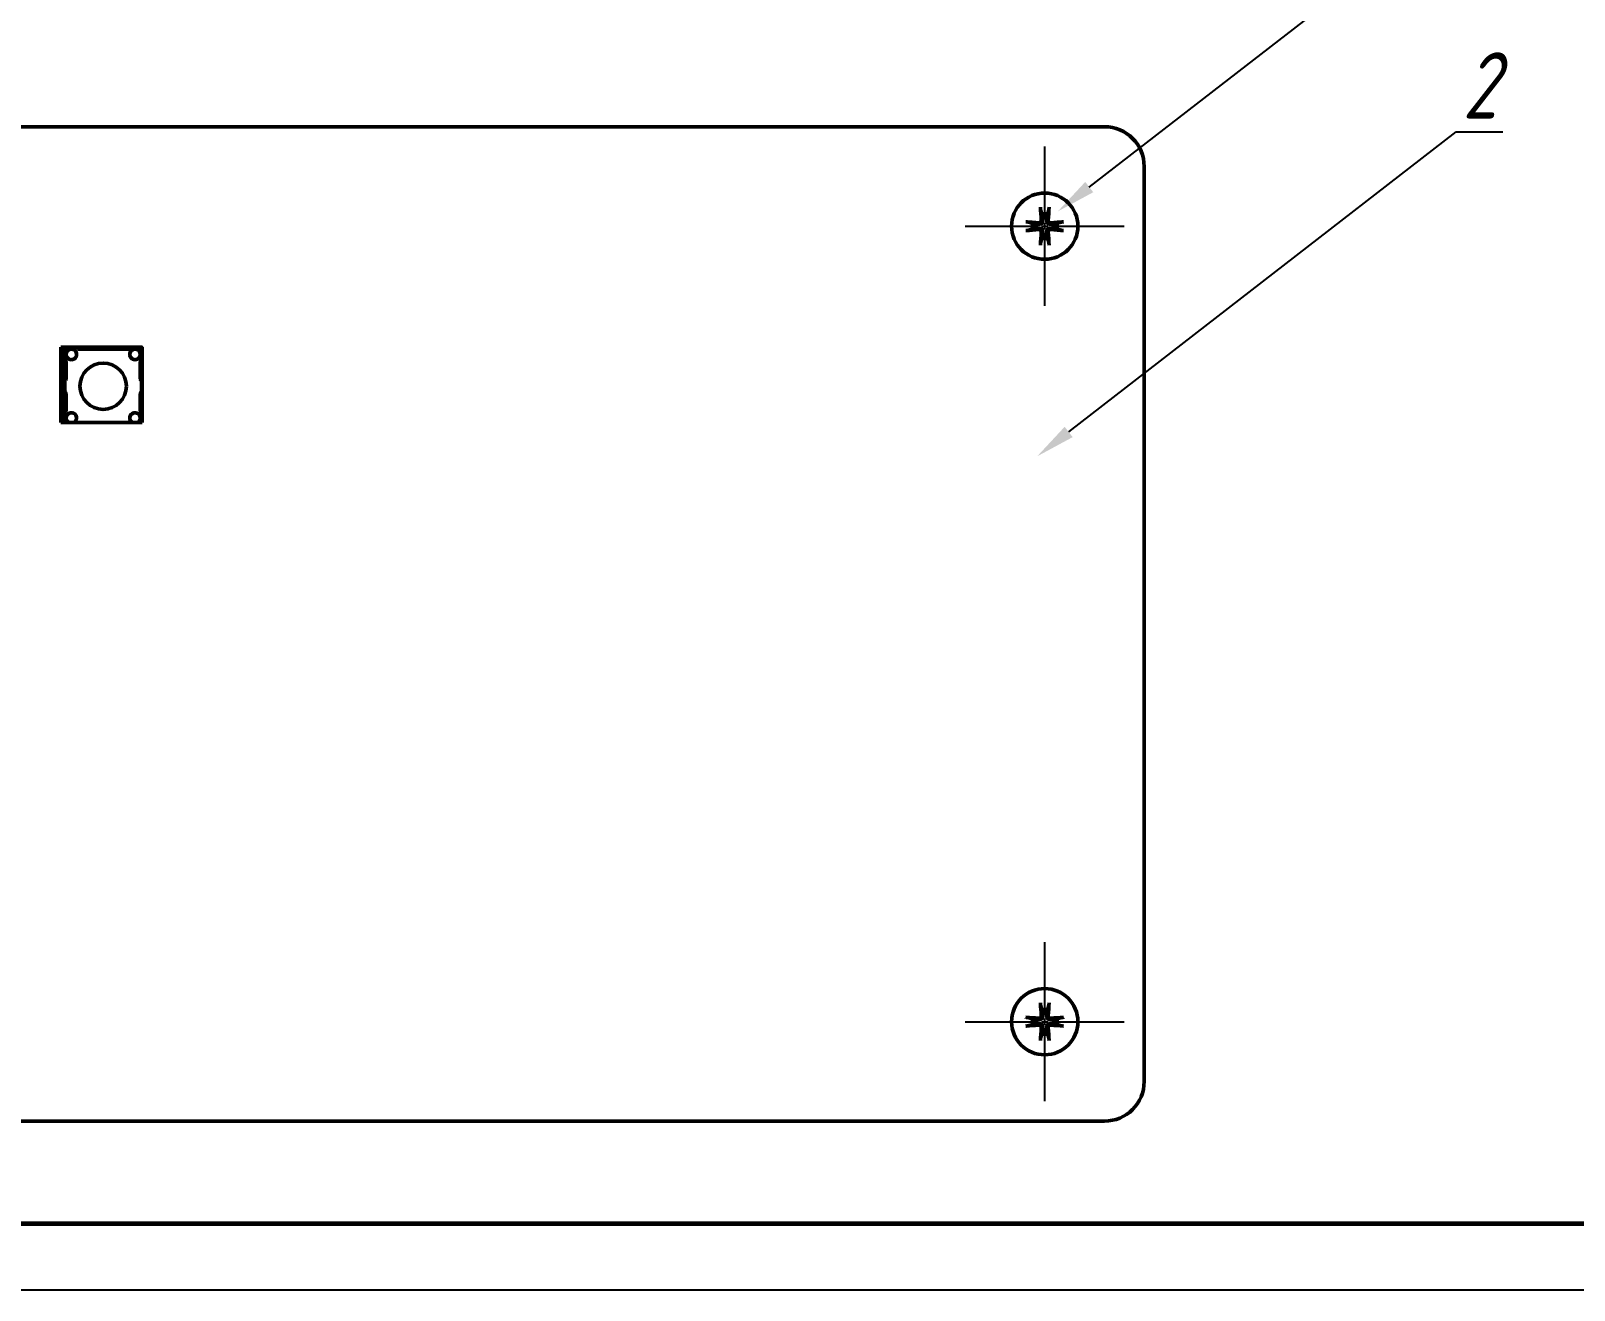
# Model space of a CAD drawing. Header units: millimetres. Extents: x 3004 to 4026, y 1209 to 1506.
# Drawn here: x 3114.4 to 3230.8, y 1208.8 to 1303.8 of the extents above; entities that cross this region are included whole.
import ezdxf
from ezdxf import colors
from ezdxf.entities.mleader import LeaderData, LeaderLine
from ezdxf.math import Vec2, Vec3

# ---------------------------------------------------------------- set-up
doc = ezdxf.new("R2010")
doc.units = ezdxf.units.MM
doc.linetypes.add('CENTER2', pattern=[28.575, 19.05, -3.175, 3.175, -3.175])
for name, color, linetype, lineweight in [('Format', 7, 'Continuous', 60), ('Tonk', 7, 'Continuous', 25), ('Видимый контур (ГОСТ)', 7, 'Continuous', 50)]:
    doc.layers.add(name, color=color, linetype=linetype, lineweight=lineweight)
doc.layers.add('KONTUR', color=7, linetype='Continuous')
doc.styles.get("Standard").update_dxf_attribs({"font": '', "width": 0.8, "oblique": 15})
doc.styles.get('Standard').set_extended_font_data('GOST type B')

# ---------------------------------------------------------------- blocks, each defined once
blk = doc.blocks.new('*U25')
at = {"layer": 'Tonk', "color": 0, "linetype": 'CENTER2', "transparency": 16777216}
for p, q in [((0, 0.5), (0, 6)), ((-6, 0), (-0.5, 0)), ((0.5, 0), (6, 0)), ((0, -6), (0, -0.5))]:
    blk.add_line(p, q, dxfattribs=at)
at = {"layer": 'Tonk', "color": 0, "linetype": 'Continuous', "transparency": 16777216}
for p, q in [((-0.25, 0), (0.25, 0)), ((0, -0.25), (0, 0.25))]:
    blk.add_line(p, q, dxfattribs=at)
blk = doc.blocks.new('*U28')
at = {"layer": 'Tonk', "color": 0, "linetype": 'CENTER2', "transparency": 16777216}
for p, q in [((0, 0.5), (0, 6)), ((-6, 0), (-0.5, 0)), ((0.5, 0), (6, 0)), ((0, -6), (0, -0.5))]:
    blk.add_line(p, q, dxfattribs=at)
at = {"layer": 'Tonk', "color": 0, "linetype": 'Continuous', "transparency": 16777216}
for p, q in [((-0.25, 0), (0.25, 0)), ((0, -0.25), (0, 0.25))]:
    blk.add_line(p, q, dxfattribs=at)

msp = doc.modelspace()

# ---------------------------------------------------------------- linework, layer by layer
at = {"layer": 'Format'}
msp.add_line((3418.849, 1213.782), (3011.849, 1213.782), dxfattribs=at)
at = {"layer": 'KONTUR'}
msp.add_line((3423.849, 1208.782), (3003.849, 1208.782), dxfattribs=at)
at = {"layer": 'Видимый контур (ГОСТ)'}
for p, q in [((3066.392, 1296.529), (3133.893, 1296.529)), ((3133.893, 1296.529), (3146.393, 1296.529)), ((3146.393, 1296.529), (3195.392, 1296.529)), ((3198.392, 1293.529), (3198.392, 1277.329)), ((3116.706, 1279.893), (3122.829, 1279.893)), ((3116.706, 1274.22), (3116.706, 1279.893)), ((3116.89, 1279.656), (3116.89, 1274.256)), ((3116.99, 1279.356), (3116.99, 1278.997)), ((3117.849, 1279.856), (3117.49, 1279.856)), ((3117.961, 1279.785), (3117.92, 1279.826)), ((3121.749, 1279.756), (3118.032, 1279.756)), ((3121.861, 1279.826), (3121.82, 1279.785)), ((3122.29, 1279.856), (3121.932, 1279.856)), ((3122.79, 1278.997), (3122.79, 1279.356)), ((3122.829, 1279.893), (3122.829, 1274.22)), ((3117.02, 1278.926), (3117.061, 1278.885)), ((3117.09, 1278.814), (3117.09, 1277.497)), ((3122.69, 1277.497), (3122.69, 1278.814)), ((3122.72, 1278.885), (3122.761, 1278.926)), ((3116.99, 1277.314), (3116.99, 1276.597)), ((3117.061, 1277.426), (3117.02, 1277.385)), ((3122.761, 1277.385), (3122.72, 1277.426)), ((3122.79, 1276.597), (3122.79, 1277.314)), ((3198.392, 1267.529), (3198.392, 1277.329)), ((3117.02, 1276.526), (3117.061, 1276.485)), ((3117.09, 1276.414), (3117.09, 1275.097)), ((3122.69, 1275.097), (3122.69, 1276.414)), ((3122.72, 1276.485), (3122.761, 1276.526)), ((3116.99, 1274.914), (3116.99, 1274.556)), ((3117.061, 1275.026), (3117.02, 1274.985)), ((3122.761, 1274.985), (3122.72, 1275.026)), ((3122.79, 1274.556), (3122.79, 1274.914)), ((3122.829, 1274.22), (3116.706, 1274.22)), ((3198.392, 1267.529), (3198.392, 1224.529)), ((3195.392, 1221.529), (3066.392, 1221.529))]:
    msp.add_line(p, q, dxfattribs=at)
for centre, radius in [((3190.892, 1289.029), 2.5), ((3119.89, 1276.956), 1.75), ((3190.892, 1229.029), 2.5)]:
    msp.add_circle(centre, radius, dxfattribs=at)
for centre, radius, start, end in [((3195.392, 1293.529), 3, 0, 90), ((3190.892, 1289.029), 0.935, 76.76803, 103.23197), ((3190.892, 1289.029), 0.935, 166.76803, 193.23197), ((3190.892, 1289.029), 0.935, 346.76803, 13.23197), ((3190.892, 1289.029), 0.935, 256.76803, 283.23197), ((3117.19, 1279.656), 0.3, 127.61295, 180), ((3117.49, 1279.356), 0.5, 90, 180), ((3117.09, 1278.997), 0.1, 180, 225), ((3117.849, 1279.756), 0.1, 45, 90), ((3118.032, 1279.856), 0.1, 225, 270), ((3121.749, 1279.856), 0.1, 270, 315), ((3121.932, 1279.756), 0.1, 90, 135), ((3122.29, 1279.356), 0.5, 0, 90), ((3122.69, 1278.997), 0.1, 315, 0), ((3122.59, 1279.656), 0.3, 37.30142, 52.38698), ((3116.99, 1278.814), 0.1, 0, 45), ((3122.79, 1278.814), 0.1, 135, 180), ((3117.09, 1277.314), 0.1, 135, 180), ((3116.99, 1277.497), 0.1, 315, 0), ((3122.79, 1277.497), 0.1, 180, 225), ((3122.69, 1277.314), 0.1, 0, 45), ((3117.09, 1276.597), 0.1, 180, 225), ((3116.99, 1276.414), 0.1, 0, 45), ((3122.79, 1276.414), 0.1, 135, 180), ((3122.69, 1276.597), 0.1, 315, 0), ((3117.09, 1274.914), 0.1, 135, 180), ((3117.49, 1274.556), 0.5, 180, 222.16866), ((3116.99, 1275.097), 0.1, 315, 0), ((3122.29, 1274.556), 0.5, 317.8313, 0), ((3122.79, 1275.097), 0.1, 180, 225), ((3122.69, 1274.914), 0.1, 0, 45), ((3117.19, 1274.256), 0.3, 180, 186.82624), ((3190.892, 1229.029), 0.935, 166.76803, 193.23197), ((3190.892, 1229.029), 0.935, 76.76803, 103.23197), ((3190.892, 1229.029), 0.935, 346.76803, 13.23197), ((3190.892, 1229.029), 0.935, 256.76803, 283.23197), ((3195.392, 1224.529), 3, 270, 0)]:
    msp.add_arc(centre, radius, start, end, dxfattribs=at)
for centre, major_axis, start_param, end_param in [((3191.053, 1289.044), (0.398, -4.369), 4.3758571, 4.6080594), ((3190.731, 1289.044), (0.398, 4.369), 4.8167185, 5.0489208), ((3190.877, 1288.868), (-4.369, 0.398), 4.8167185, 5.0489208), ((3190.877, 1289.19), (4.369, 0.398), 4.3758571, 4.6080594), ((3191.053, 1289.015), (-0.398, -4.369), 4.8167185, 5.0489208), ((3190.731, 1289.015), (-0.398, 4.369), 4.3758571, 4.6080594), ((3190.907, 1288.868), (-4.369, -0.398), 4.3758571, 4.6080594), ((3190.907, 1289.19), (4.369, -0.398), 4.8167185, 5.0489208), ((3191.053, 1229.044), (0.398, -4.369), 4.3758571, 4.6080594), ((3190.731, 1229.044), (0.398, 4.369), 4.8167185, 5.0489208), ((3190.877, 1228.868), (-4.369, 0.398), 4.8167185, 5.0489208), ((3190.907, 1228.868), (-4.369, -0.398), 4.3758571, 4.6080594), ((3190.877, 1229.19), (4.369, 0.398), 4.3758571, 4.6080594), ((3191.053, 1229.015), (-0.398, -4.369), 4.8167185, 5.0489208), ((3190.731, 1229.015), (-0.398, 4.369), 4.3758571, 4.6080594), ((3190.907, 1229.19), (4.369, -0.398), 4.8167185, 5.0489208)]:
    msp.add_ellipse(centre, major_axis=major_axis, ratio=0.0871557, start_param=start_param, end_param=end_param, dxfattribs=at)
for points, knots in [([(3190.742, 1289.474), (3190.747, 1289.44), (3190.745, 1289.404), (3190.731, 1289.351), (3190.723, 1289.329), (3190.7, 1289.288), (3190.685, 1289.269), (3190.653, 1289.236), (3190.633, 1289.222), (3190.592, 1289.199), (3190.57, 1289.19), (3190.518, 1289.177), (3190.481, 1289.174), (3190.447, 1289.179)], [0.115705503, 0.115705503, 0.115705503, 0.115705503, 0.126574595, 0.126574595, 0.133368805, 0.133368805, 0.140163015, 0.140163015, 0.146957224, 0.146957224, 0.153751434, 0.153751434, 0.164620526, 0.164620526, 0.164620526, 0.164620526]), ([(3190.584, 1290.282), (3190.582, 1290.289), (3190.58, 1290.298), (3190.577, 1290.32), (3190.574, 1290.337), (3190.57, 1290.369), (3190.568, 1290.389), (3190.565, 1290.422), (3190.563, 1290.439), (3190.562, 1290.454)], [0.047865902, 0.047865902, 0.047865902, 0.047865902, 0.052083374, 0.052083374, 0.057278758, 0.057278758, 0.062523812, 0.062523812, 0.067030885, 0.067030885, 0.067030885, 0.067030885]), ([(3191.337, 1289.179), (3191.303, 1289.174), (3191.266, 1289.177), (3191.214, 1289.19), (3191.192, 1289.199), (3191.151, 1289.222), (3191.131, 1289.236), (3191.099, 1289.269), (3191.085, 1289.288), (3191.062, 1289.329), (3191.053, 1289.351), (3191.04, 1289.404), (3191.037, 1289.44), (3191.042, 1289.474)], [0.115705503, 0.115705503, 0.115705503, 0.115705503, 0.126574595, 0.126574595, 0.133368805, 0.133368805, 0.140163015, 0.140163015, 0.146957224, 0.146957224, 0.153751434, 0.153751434, 0.164620526, 0.164620526, 0.164620526, 0.164620526]), ([(3191.222, 1290.454), (3191.221, 1290.439), (3191.219, 1290.422), (3191.216, 1290.389), (3191.214, 1290.369), (3191.21, 1290.337), (3191.208, 1290.32), (3191.204, 1290.298), (3191.202, 1290.289), (3191.2, 1290.282)], [0.016435522, 0.016435522, 0.016435522, 0.016435522, 0.020942595, 0.020942595, 0.02618765, 0.02618765, 0.031383033, 0.031383033, 0.035600505, 0.035600505, 0.035600505, 0.035600505]), ([(3189.467, 1289.359), (3189.482, 1289.358), (3189.5, 1289.357), (3189.532, 1289.354), (3189.552, 1289.351), (3189.584, 1289.347), (3189.601, 1289.345), (3189.623, 1289.341), (3189.632, 1289.339), (3189.639, 1289.337)], [0.016435522, 0.016435522, 0.016435522, 0.016435522, 0.020942595, 0.020942595, 0.02618765, 0.02618765, 0.031383033, 0.031383033, 0.035600505, 0.035600505, 0.035600505, 0.035600505]), ([(3189.639, 1288.721), (3189.632, 1288.72), (3189.623, 1288.718), (3189.601, 1288.714), (3189.584, 1288.711), (3189.552, 1288.707), (3189.532, 1288.705), (3189.5, 1288.702), (3189.482, 1288.701), (3189.467, 1288.7)], [0.047865902, 0.047865902, 0.047865902, 0.047865902, 0.052083374, 0.052083374, 0.057278758, 0.057278758, 0.062523812, 0.062523812, 0.067030885, 0.067030885, 0.067030885, 0.067030885]), ([(3190.447, 1288.879), (3190.481, 1288.884), (3190.518, 1288.882), (3190.57, 1288.868), (3190.592, 1288.86), (3190.633, 1288.837), (3190.653, 1288.822), (3190.685, 1288.79), (3190.7, 1288.77), (3190.723, 1288.729), (3190.731, 1288.708), (3190.745, 1288.655), (3190.747, 1288.618), (3190.742, 1288.584)], [0.115705503, 0.115705503, 0.115705503, 0.115705503, 0.126574595, 0.126574595, 0.133368805, 0.133368805, 0.140163015, 0.140163015, 0.146957224, 0.146957224, 0.153751434, 0.153751434, 0.164620526, 0.164620526, 0.164620526, 0.164620526]), ([(3190.633, 1289.464), (3190.635, 1289.444), (3190.633, 1289.422), (3190.62, 1289.381), (3190.609, 1289.362), (3190.583, 1289.331), (3190.566, 1289.317), (3190.528, 1289.296), (3190.506, 1289.29), (3190.477, 1289.287), (3190.467, 1289.287), (3190.457, 1289.288)], [0, 0, 0, 0, 0.006108578, 0.006108578, 0.012217156, 0.012217156, 0.018309373, 0.018309373, 0.02440159, 0.02440159, 0.027283129, 0.027283129, 0.027283129, 0.027283129]), ([(3190.457, 1288.77), (3190.477, 1288.772), (3190.499, 1288.77), (3190.54, 1288.757), (3190.559, 1288.746), (3190.591, 1288.72), (3190.605, 1288.703), (3190.625, 1288.665), (3190.631, 1288.644), (3190.634, 1288.614), (3190.634, 1288.604), (3190.633, 1288.594)], [0, 0, 0, 0, 0.006108578, 0.006108578, 0.012217156, 0.012217156, 0.018309373, 0.018309373, 0.02440159, 0.02440159, 0.027283129, 0.027283129, 0.027283129, 0.027283129]), ([(3191.042, 1288.584), (3191.037, 1288.618), (3191.04, 1288.655), (3191.053, 1288.708), (3191.062, 1288.729), (3191.085, 1288.77), (3191.099, 1288.79), (3191.131, 1288.822), (3191.151, 1288.837), (3191.192, 1288.86), (3191.214, 1288.868), (3191.266, 1288.882), (3191.303, 1288.884), (3191.337, 1288.879)], [0.115705503, 0.115705503, 0.115705503, 0.115705503, 0.126574595, 0.126574595, 0.133368805, 0.133368805, 0.140163015, 0.140163015, 0.146957224, 0.146957224, 0.153751434, 0.153751434, 0.164620526, 0.164620526, 0.164620526, 0.164620526]), ([(3191.151, 1288.594), (3191.149, 1288.614), (3191.152, 1288.636), (3191.165, 1288.677), (3191.175, 1288.697), (3191.201, 1288.728), (3191.218, 1288.742), (3191.257, 1288.762), (3191.278, 1288.768), (3191.307, 1288.771), (3191.317, 1288.771), (3191.327, 1288.77)], [0, 0, 0, 0, 0.006108578, 0.006108578, 0.012217156, 0.012217156, 0.018309373, 0.018309373, 0.02440159, 0.02440159, 0.027283129, 0.027283129, 0.027283129, 0.027283129]), ([(3191.327, 1289.288), (3191.307, 1289.286), (3191.285, 1289.289), (3191.244, 1289.302), (3191.225, 1289.313), (3191.194, 1289.339), (3191.179, 1289.356), (3191.159, 1289.394), (3191.153, 1289.415), (3191.15, 1289.444), (3191.15, 1289.454), (3191.151, 1289.464)], [0, 0, 0, 0, 0.006108578, 0.006108578, 0.012217156, 0.012217156, 0.018309373, 0.018309373, 0.02440159, 0.02440159, 0.027283129, 0.027283129, 0.027283129, 0.027283129]), ([(3192.145, 1289.337), (3192.152, 1289.339), (3192.161, 1289.341), (3192.183, 1289.345), (3192.2, 1289.347), (3192.232, 1289.351), (3192.252, 1289.354), (3192.285, 1289.357), (3192.302, 1289.358), (3192.317, 1289.359)], [0.047865902, 0.047865902, 0.047865902, 0.047865902, 0.052083374, 0.052083374, 0.057278758, 0.057278758, 0.062523812, 0.062523812, 0.067030885, 0.067030885, 0.067030885, 0.067030885]), ([(3192.317, 1288.7), (3192.302, 1288.701), (3192.285, 1288.702), (3192.252, 1288.705), (3192.232, 1288.707), (3192.2, 1288.711), (3192.183, 1288.714), (3192.161, 1288.718), (3192.152, 1288.72), (3192.145, 1288.721)], [0.016435522, 0.016435522, 0.016435522, 0.016435522, 0.020942595, 0.020942595, 0.02618765, 0.02618765, 0.031383033, 0.031383033, 0.035600505, 0.035600505, 0.035600505, 0.035600505]), ([(3190.562, 1287.605), (3190.563, 1287.619), (3190.565, 1287.637), (3190.568, 1287.669), (3190.57, 1287.689), (3190.574, 1287.721), (3190.577, 1287.738), (3190.58, 1287.76), (3190.582, 1287.77), (3190.584, 1287.776)], [0.016435522, 0.016435522, 0.016435522, 0.016435522, 0.020942595, 0.020942595, 0.02618765, 0.02618765, 0.031383033, 0.031383033, 0.035600505, 0.035600505, 0.035600505, 0.035600505]), ([(3191.2, 1287.776), (3191.202, 1287.77), (3191.204, 1287.76), (3191.208, 1287.738), (3191.21, 1287.721), (3191.214, 1287.689), (3191.216, 1287.669), (3191.219, 1287.637), (3191.221, 1287.619), (3191.222, 1287.605)], [0.047865902, 0.047865902, 0.047865902, 0.047865902, 0.052083374, 0.052083374, 0.057278758, 0.057278758, 0.062523812, 0.062523812, 0.067030885, 0.067030885, 0.067030885, 0.067030885]), ([(3117.09, 1279.356), (3117.09, 1279.353), (3117.09, 1279.35), (3117.092, 1279.293), (3117.103, 1279.241), (3117.147, 1279.143), (3117.179, 1279.099), (3117.256, 1279.027), (3117.301, 1278.999), (3117.399, 1278.963), (3117.451, 1278.954), (3117.556, 1278.958), (3117.608, 1278.97), (3117.703, 1279.013), (3117.746, 1279.044), (3117.818, 1279.121), (3117.847, 1279.167), (3117.882, 1279.261), (3117.89, 1279.308), (3117.89, 1279.356), (3117.89, 1279.409), (3117.88, 1279.462), (3117.838, 1279.56), (3117.808, 1279.605), (3117.732, 1279.679), (3117.687, 1279.708), (3117.59, 1279.747), (3117.538, 1279.756), (3117.433, 1279.755), (3117.382, 1279.744), (3117.285, 1279.703), (3117.242, 1279.673), (3117.167, 1279.598), (3117.138, 1279.553), (3117.1, 1279.456), (3117.09, 1279.406), (3117.09, 1279.356)], [0.12607534, 0.12607534, 0.12607534, 0.12607534, 0.12697825, 0.12697825, 0.14299908, 0.14299908, 0.15904083, 0.15904083, 0.1747502, 0.1747502, 0.19046261, 0.19046261, 0.20618008, 0.20618008, 0.2219014, 0.2219014, 0.23793858, 0.23793858, 0.25213579, 0.25213579, 0.25213579, 0.26815584, 0.26815584, 0.28419598, 0.28419598, 0.29990521, 0.29990521, 0.31561736, 0.31561736, 0.33133456, 0.33133456, 0.34705575, 0.34705575, 0.36309446, 0.36309446, 0.37821113, 0.37821113, 0.37821113, 0.37821113]), ([(3121.89, 1279.356), (3121.89, 1279.353), (3121.89, 1279.35), (3121.892, 1279.293), (3121.903, 1279.241), (3121.947, 1279.143), (3121.979, 1279.099), (3122.056, 1279.027), (3122.101, 1278.999), (3122.199, 1278.963), (3122.251, 1278.954), (3122.356, 1278.958), (3122.408, 1278.97), (3122.503, 1279.013), (3122.546, 1279.044), (3122.618, 1279.121), (3122.647, 1279.167), (3122.682, 1279.261), (3122.69, 1279.308), (3122.69, 1279.356), (3122.69, 1279.409), (3122.68, 1279.462), (3122.638, 1279.56), (3122.608, 1279.605), (3122.532, 1279.679), (3122.487, 1279.708), (3122.39, 1279.747), (3122.338, 1279.756), (3122.233, 1279.755), (3122.182, 1279.744), (3122.085, 1279.703), (3122.042, 1279.673), (3121.967, 1279.598), (3121.938, 1279.553), (3121.9, 1279.456), (3121.89, 1279.406), (3121.89, 1279.356)], [0.12607534, 0.12607534, 0.12607534, 0.12607534, 0.12697825, 0.12697825, 0.14299908, 0.14299908, 0.15904083, 0.15904083, 0.1747502, 0.1747502, 0.19046261, 0.19046261, 0.20618008, 0.20618008, 0.2219014, 0.2219014, 0.23793858, 0.23793858, 0.25213579, 0.25213579, 0.25213579, 0.26815584, 0.26815584, 0.28419598, 0.28419598, 0.29990521, 0.29990521, 0.31561736, 0.31561736, 0.33133456, 0.33133456, 0.34705575, 0.34705575, 0.36309446, 0.36309446, 0.37821113, 0.37821113, 0.37821113, 0.37821113]), ([(3117.708, 1274.22), (3117.734, 1274.237), (3117.759, 1274.257), (3117.817, 1274.319), (3117.846, 1274.365), (3117.882, 1274.46), (3117.89, 1274.508), (3117.89, 1274.556), (3117.89, 1274.609), (3117.88, 1274.662), (3117.838, 1274.76), (3117.808, 1274.804), (3117.733, 1274.878), (3117.688, 1274.907), (3117.591, 1274.946), (3117.539, 1274.956), (3117.435, 1274.955), (3117.383, 1274.945), (3117.286, 1274.904), (3117.242, 1274.874), (3117.168, 1274.799), (3117.139, 1274.754), (3117.1, 1274.657), (3117.09, 1274.606), (3117.09, 1274.556)], [0.21218131, 0.21218131, 0.21218131, 0.21218131, 0.22166541, 0.22166541, 0.2376911, 0.2376911, 0.25213386, 0.25213386, 0.25213386, 0.26817423, 0.26817423, 0.28407024, 0.28407024, 0.29978261, 0.29978261, 0.31549912, 0.31549912, 0.33121899, 0.33121899, 0.34693986, 0.34693986, 0.36296611, 0.36296611, 0.37820749, 0.37820749, 0.37820749, 0.37820749]), ([(3117.09, 1274.556), (3117.09, 1274.553), (3117.09, 1274.551), (3117.091, 1274.494), (3117.103, 1274.442), (3117.146, 1274.344), (3117.177, 1274.301), (3117.234, 1274.248), (3117.253, 1274.233), (3117.273, 1274.22)], [0.126073633, 0.126073633, 0.126073633, 0.126073633, 0.126857748, 0.126857748, 0.14289927, 0.14289927, 0.158795375, 0.158795375, 0.166029094, 0.166029094, 0.166029094, 0.166029094]), ([(3122.508, 1274.22), (3122.535, 1274.238), (3122.56, 1274.258), (3122.618, 1274.321), (3122.647, 1274.367), (3122.682, 1274.461), (3122.69, 1274.508), (3122.69, 1274.556), (3122.69, 1274.609), (3122.68, 1274.662), (3122.638, 1274.76), (3122.608, 1274.805), (3122.532, 1274.879), (3122.487, 1274.908), (3122.39, 1274.947), (3122.338, 1274.956), (3122.233, 1274.955), (3122.182, 1274.944), (3122.085, 1274.903), (3122.042, 1274.873), (3121.967, 1274.798), (3121.938, 1274.753), (3121.9, 1274.656), (3121.89, 1274.606), (3121.89, 1274.556)], [0.21218378, 0.21218378, 0.21218378, 0.21218378, 0.2219014, 0.2219014, 0.23793858, 0.23793858, 0.25213579, 0.25213579, 0.25213579, 0.26815584, 0.26815584, 0.28419598, 0.28419598, 0.29990521, 0.29990521, 0.31561736, 0.31561736, 0.33133456, 0.33133456, 0.34705575, 0.34705575, 0.36309446, 0.36309446, 0.37821113, 0.37821113, 0.37821113, 0.37821113]), ([(3121.89, 1274.556), (3121.89, 1274.553), (3121.89, 1274.55), (3121.892, 1274.493), (3121.903, 1274.441), (3121.947, 1274.343), (3121.979, 1274.299), (3122.035, 1274.247), (3122.053, 1274.233), (3122.073, 1274.22)], [0.126075339, 0.126075339, 0.126075339, 0.126075339, 0.126978247, 0.126978247, 0.142999075, 0.142999075, 0.15904083, 0.15904083, 0.166031249, 0.166031249, 0.166031249, 0.166031249]), ([(3190.584, 1230.282), (3190.582, 1230.289), (3190.58, 1230.298), (3190.577, 1230.32), (3190.574, 1230.337), (3190.57, 1230.369), (3190.568, 1230.389), (3190.565, 1230.422), (3190.563, 1230.439), (3190.562, 1230.454)], [0.047865902, 0.047865902, 0.047865902, 0.047865902, 0.052083374, 0.052083374, 0.057278758, 0.057278758, 0.062523812, 0.062523812, 0.067030885, 0.067030885, 0.067030885, 0.067030885]), ([(3191.222, 1230.454), (3191.221, 1230.439), (3191.219, 1230.422), (3191.216, 1230.389), (3191.214, 1230.369), (3191.21, 1230.337), (3191.208, 1230.32), (3191.204, 1230.298), (3191.202, 1230.289), (3191.2, 1230.282)], [0.016435522, 0.016435522, 0.016435522, 0.016435522, 0.020942595, 0.020942595, 0.02618765, 0.02618765, 0.031383033, 0.031383033, 0.035600505, 0.035600505, 0.035600505, 0.035600505]), ([(3189.467, 1229.359), (3189.482, 1229.358), (3189.5, 1229.357), (3189.532, 1229.354), (3189.552, 1229.351), (3189.584, 1229.347), (3189.601, 1229.345), (3189.623, 1229.341), (3189.632, 1229.339), (3189.639, 1229.337)], [0.016435522, 0.016435522, 0.016435522, 0.016435522, 0.020942595, 0.020942595, 0.02618765, 0.02618765, 0.031383033, 0.031383033, 0.035600505, 0.035600505, 0.035600505, 0.035600505]), ([(3190.742, 1229.474), (3190.747, 1229.44), (3190.745, 1229.404), (3190.731, 1229.351), (3190.723, 1229.329), (3190.7, 1229.288), (3190.685, 1229.269), (3190.653, 1229.236), (3190.633, 1229.222), (3190.592, 1229.199), (3190.57, 1229.19), (3190.518, 1229.177), (3190.481, 1229.174), (3190.447, 1229.179)], [0.115705503, 0.115705503, 0.115705503, 0.115705503, 0.126574595, 0.126574595, 0.133368805, 0.133368805, 0.140163015, 0.140163015, 0.146957224, 0.146957224, 0.153751434, 0.153751434, 0.164620526, 0.164620526, 0.164620526, 0.164620526]), ([(3190.633, 1229.464), (3190.635, 1229.444), (3190.633, 1229.422), (3190.62, 1229.381), (3190.609, 1229.362), (3190.583, 1229.331), (3190.566, 1229.317), (3190.528, 1229.296), (3190.506, 1229.29), (3190.477, 1229.287), (3190.467, 1229.287), (3190.457, 1229.288)], [0, 0, 0, 0, 0.006108578, 0.006108578, 0.012217156, 0.012217156, 0.018309373, 0.018309373, 0.02440159, 0.02440159, 0.027283129, 0.027283129, 0.027283129, 0.027283129]), ([(3191.337, 1229.179), (3191.303, 1229.174), (3191.266, 1229.177), (3191.214, 1229.19), (3191.192, 1229.199), (3191.151, 1229.222), (3191.131, 1229.236), (3191.099, 1229.269), (3191.085, 1229.288), (3191.062, 1229.329), (3191.053, 1229.351), (3191.04, 1229.404), (3191.037, 1229.44), (3191.042, 1229.474)], [0.115705503, 0.115705503, 0.115705503, 0.115705503, 0.126574595, 0.126574595, 0.133368805, 0.133368805, 0.140163015, 0.140163015, 0.146957224, 0.146957224, 0.153751434, 0.153751434, 0.164620526, 0.164620526, 0.164620526, 0.164620526]), ([(3191.327, 1229.288), (3191.307, 1229.286), (3191.285, 1229.289), (3191.244, 1229.302), (3191.225, 1229.313), (3191.194, 1229.339), (3191.179, 1229.356), (3191.159, 1229.394), (3191.153, 1229.415), (3191.15, 1229.444), (3191.15, 1229.454), (3191.151, 1229.464)], [0, 0, 0, 0, 0.006108578, 0.006108578, 0.012217156, 0.012217156, 0.018309373, 0.018309373, 0.02440159, 0.02440159, 0.027283129, 0.027283129, 0.027283129, 0.027283129]), ([(3192.145, 1229.337), (3192.152, 1229.339), (3192.161, 1229.341), (3192.183, 1229.345), (3192.2, 1229.347), (3192.232, 1229.351), (3192.252, 1229.354), (3192.285, 1229.357), (3192.302, 1229.358), (3192.317, 1229.359)], [0.047865902, 0.047865902, 0.047865902, 0.047865902, 0.052083374, 0.052083374, 0.057278758, 0.057278758, 0.062523812, 0.062523812, 0.067030885, 0.067030885, 0.067030885, 0.067030885]), ([(3189.639, 1228.721), (3189.632, 1228.72), (3189.623, 1228.718), (3189.601, 1228.714), (3189.584, 1228.711), (3189.552, 1228.707), (3189.532, 1228.705), (3189.5, 1228.702), (3189.482, 1228.701), (3189.467, 1228.7)], [0.047865902, 0.047865902, 0.047865902, 0.047865902, 0.052083374, 0.052083374, 0.057278758, 0.057278758, 0.062523812, 0.062523812, 0.067030885, 0.067030885, 0.067030885, 0.067030885]), ([(3190.447, 1228.879), (3190.481, 1228.884), (3190.518, 1228.882), (3190.57, 1228.868), (3190.592, 1228.86), (3190.633, 1228.837), (3190.653, 1228.822), (3190.685, 1228.79), (3190.7, 1228.77), (3190.723, 1228.729), (3190.731, 1228.708), (3190.745, 1228.655), (3190.747, 1228.618), (3190.742, 1228.584)], [0.115705503, 0.115705503, 0.115705503, 0.115705503, 0.126574595, 0.126574595, 0.133368805, 0.133368805, 0.140163015, 0.140163015, 0.146957224, 0.146957224, 0.153751434, 0.153751434, 0.164620526, 0.164620526, 0.164620526, 0.164620526]), ([(3190.457, 1228.77), (3190.477, 1228.772), (3190.499, 1228.77), (3190.54, 1228.757), (3190.559, 1228.746), (3190.591, 1228.72), (3190.605, 1228.703), (3190.625, 1228.665), (3190.631, 1228.644), (3190.634, 1228.614), (3190.634, 1228.604), (3190.633, 1228.594)], [0, 0, 0, 0, 0.006108578, 0.006108578, 0.012217156, 0.012217156, 0.018309373, 0.018309373, 0.02440159, 0.02440159, 0.027283129, 0.027283129, 0.027283129, 0.027283129]), ([(3191.042, 1228.584), (3191.037, 1228.618), (3191.04, 1228.655), (3191.053, 1228.708), (3191.062, 1228.729), (3191.085, 1228.77), (3191.099, 1228.79), (3191.131, 1228.822), (3191.151, 1228.837), (3191.192, 1228.86), (3191.214, 1228.868), (3191.266, 1228.882), (3191.303, 1228.884), (3191.337, 1228.879)], [0.115705503, 0.115705503, 0.115705503, 0.115705503, 0.126574595, 0.126574595, 0.133368805, 0.133368805, 0.140163015, 0.140163015, 0.146957224, 0.146957224, 0.153751434, 0.153751434, 0.164620526, 0.164620526, 0.164620526, 0.164620526]), ([(3191.151, 1228.594), (3191.149, 1228.614), (3191.152, 1228.636), (3191.165, 1228.677), (3191.175, 1228.697), (3191.201, 1228.728), (3191.218, 1228.742), (3191.257, 1228.762), (3191.278, 1228.768), (3191.307, 1228.771), (3191.317, 1228.771), (3191.327, 1228.77)], [0, 0, 0, 0, 0.006108578, 0.006108578, 0.012217156, 0.012217156, 0.018309373, 0.018309373, 0.02440159, 0.02440159, 0.027283129, 0.027283129, 0.027283129, 0.027283129]), ([(3192.317, 1228.7), (3192.302, 1228.701), (3192.285, 1228.702), (3192.252, 1228.705), (3192.232, 1228.707), (3192.2, 1228.711), (3192.183, 1228.714), (3192.161, 1228.718), (3192.152, 1228.72), (3192.145, 1228.721)], [0.016435522, 0.016435522, 0.016435522, 0.016435522, 0.020942595, 0.020942595, 0.02618765, 0.02618765, 0.031383033, 0.031383033, 0.035600505, 0.035600505, 0.035600505, 0.035600505]), ([(3190.562, 1227.605), (3190.563, 1227.619), (3190.565, 1227.637), (3190.568, 1227.669), (3190.57, 1227.689), (3190.574, 1227.721), (3190.577, 1227.738), (3190.58, 1227.76), (3190.582, 1227.77), (3190.584, 1227.776)], [0.016435522, 0.016435522, 0.016435522, 0.016435522, 0.020942595, 0.020942595, 0.02618765, 0.02618765, 0.031383033, 0.031383033, 0.035600505, 0.035600505, 0.035600505, 0.035600505]), ([(3191.2, 1227.776), (3191.202, 1227.77), (3191.204, 1227.76), (3191.208, 1227.738), (3191.21, 1227.721), (3191.214, 1227.689), (3191.216, 1227.669), (3191.219, 1227.637), (3191.221, 1227.619), (3191.222, 1227.605)], [0.047865902, 0.047865902, 0.047865902, 0.047865902, 0.052083374, 0.052083374, 0.057278758, 0.057278758, 0.062523812, 0.062523812, 0.067030885, 0.067030885, 0.067030885, 0.067030885])]:
    msp.add_open_spline(points, degree=3, knots=knots, dxfattribs=at)
for points, weights in [([(3190.584, 1290.282), (3190.639, 1290.084), (3190.678, 1289.939)], [1.0032946132, 1.01453007571, 1]), ([(3190.678, 1289.939), (3190.721, 1289.629), (3190.742, 1289.474)], [1, 1.44094764175, 1.84165152544]), ([(3191.042, 1289.474), (3191.063, 1289.629), (3191.106, 1289.939)], [1.84165152543, 1.44094764175, 1]), ([(3191.106, 1289.939), (3191.146, 1290.084), (3191.2, 1290.282)], [1, 1.0145300757, 1.00329461319]), ([(3189.982, 1289.243), (3189.838, 1289.283), (3189.639, 1289.337)], [1, 1.01453007921, 1.00329461395]), ([(3189.639, 1288.721), (3189.838, 1288.776), (3189.982, 1288.815)], [1.00329461415, 1.01453008013, 1]), ([(3190.447, 1289.179), (3190.292, 1289.2), (3189.982, 1289.243)], [1.84165152543, 1.44094764175, 1]), ([(3189.982, 1288.815), (3190.292, 1288.858), (3190.447, 1288.879)], [1, 1.44094764175, 1.84165152544]), ([(3190.742, 1288.584), (3190.721, 1288.429), (3190.678, 1288.119)], [1.84165152543, 1.44094764175, 1]), ([(3191.106, 1288.119), (3191.063, 1288.429), (3191.042, 1288.584)], [1, 1.44094764175, 1.84165152544]), ([(3191.802, 1289.243), (3191.492, 1289.2), (3191.337, 1289.179)], [1, 1.44094764175, 1.84165152544]), ([(3191.337, 1288.879), (3191.492, 1288.858), (3191.802, 1288.815)], [1.84165152543, 1.44094764175, 1]), ([(3192.145, 1289.337), (3191.946, 1289.283), (3191.802, 1289.243)], [1.00329461416, 1.01453008019, 1]), ([(3191.802, 1288.815), (3191.946, 1288.776), (3192.145, 1288.721)], [1, 1.01453008088, 1.00329461431]), ([(3190.678, 1288.119), (3190.639, 1287.975), (3190.584, 1287.776)], [1, 1.0145300757, 1.00329461319]), ([(3191.2, 1287.776), (3191.146, 1287.975), (3191.106, 1288.119)], [1.0032946132, 1.01453007571, 1]), ([(3190.584, 1230.282), (3190.639, 1230.084), (3190.678, 1229.939)], [1.0032946132, 1.01453007571, 1]), ([(3191.106, 1229.939), (3191.146, 1230.084), (3191.2, 1230.282)], [1, 1.0145300757, 1.00329461319]), ([(3189.982, 1229.243), (3189.838, 1229.283), (3189.639, 1229.337)], [1, 1.01453007921, 1.00329461395]), ([(3190.447, 1229.179), (3190.292, 1229.2), (3189.982, 1229.243)], [1.84165152543, 1.44094764175, 1]), ([(3190.678, 1229.939), (3190.721, 1229.629), (3190.742, 1229.474)], [1, 1.44094764175, 1.84165152544]), ([(3191.042, 1229.474), (3191.063, 1229.629), (3191.106, 1229.939)], [1.84165152543, 1.44094764175, 1]), ([(3191.802, 1229.243), (3191.492, 1229.2), (3191.337, 1229.179)], [1, 1.44094764175, 1.84165152544]), ([(3192.145, 1229.337), (3191.946, 1229.283), (3191.802, 1229.243)], [1.00329461416, 1.01453008019, 1]), ([(3189.639, 1228.721), (3189.838, 1228.776), (3189.982, 1228.815)], [1.00329461415, 1.01453008013, 1]), ([(3189.982, 1228.815), (3190.292, 1228.858), (3190.447, 1228.879)], [1, 1.44094764175, 1.84165152544]), ([(3190.678, 1228.119), (3190.639, 1227.975), (3190.584, 1227.776)], [1, 1.0145300757, 1.00329461319]), ([(3190.742, 1228.584), (3190.721, 1228.429), (3190.678, 1228.119)], [1.84165152543, 1.44094764175, 1]), ([(3191.106, 1228.119), (3191.063, 1228.429), (3191.042, 1228.584)], [1, 1.44094764175, 1.84165152544]), ([(3191.2, 1227.776), (3191.146, 1227.975), (3191.106, 1228.119)], [1.0032946132, 1.01453007571, 1]), ([(3191.337, 1228.879), (3191.492, 1228.858), (3191.802, 1228.815)], [1.84165152543, 1.44094764175, 1]), ([(3191.802, 1228.815), (3191.946, 1228.776), (3192.145, 1228.721)], [1, 1.01453008088, 1.00329461431])]:
    msp.add_rational_spline(points, weights, degree=2, dxfattribs=at)

# ---------------------------------------------------------------- block references
at = {"layer": 'Tonk', "linetype": 'CENTER2'}
for name, p in [('*U25', (3190.892, 1289.029)), ('*U28', (3190.892, 1229.029))]:
    msp.add_blockref(name, p, dxfattribs=at)

# ---------------------------------------------------------------- leaders
at = {"layer": 'Tonk'}
ml = msp.add_multileader_mtext('Standard', dxfattribs=at)
ml.set_content('5', color=256)
ml.set_leader_properties()
ml.build(insert=Vec2(0, 0))
ml.multileader.update_dxf_attribs({"text_left_attachment_type": 6, "text_right_attachment_type": 6, "dogleg_length": 0.36, "arrow_head_size": 3})
ctx = ml.context
ctx.base_point, ctx.char_height, ctx.arrow_head_size, ctx.landing_gap_size, ctx.plane_origin = Vec3(3223.842, 1314.616), 5, 3, 0.1, Vec3(3214.987, 1313.771)
ctx.left_attachment, ctx.right_attachment = 6, 6
notes = []
notes.append((ctx, [(0, (1, 1, 0), (3223.482, 1314.616), (1, 0), 0.36, [(0, [(3191.878, 1290.143)], 0, [])])]))
ctx.mtext.insert, ctx.mtext.flow_direction = Vec3(3223.942, 1320.616), 5
ml = msp.add_multileader_mtext('Standard', dxfattribs=at)
ml.set_content('2', color=256)
ml.set_leader_properties()
ml.build(insert=Vec2(0, 0))
ml.multileader.update_dxf_attribs({"text_left_attachment_type": 6, "text_right_attachment_type": 6, "dogleg_length": 0.36, "arrow_head_size": 3})
ctx = ml.context
ctx.base_point, ctx.char_height, ctx.arrow_head_size, ctx.landing_gap_size, ctx.plane_origin = Vec3(3222.288, 1296.145), 5, 3, 0.1, Vec3(3213.434, 1295.301)
ctx.left_attachment, ctx.right_attachment = 6, 6
notes.append((ctx, [(0, (1, 1, 0), (3221.928, 1296.145), (1, 0), 0.36, [(0, [(3190.325, 1271.672)], 0, [])])]))
ctx.mtext.insert, ctx.mtext.flow_direction = Vec3(3222.388, 1302.145), 5
for ctx, leaders in notes:
    for number, flags, end, landing, length, lines in leaders:
        leader = LeaderData()
        leader.index, (leader.has_last_leader_line, leader.has_dogleg_vector, leader.attachment_direction) = number, flags
        leader.last_leader_point, leader.dogleg_vector, leader.dogleg_length = Vec3(end), Vec3(landing), length
        for number, points, colour, breaks in lines:
            line = LeaderLine()
            line.index, line.vertices, line.color, line.breaks = number, Vec3.list(points), colors.encode_raw_color(colour), breaks
            leader.lines.append(line)
        ctx.leaders.append(leader)

doc.saveas('drawing.dxf')
